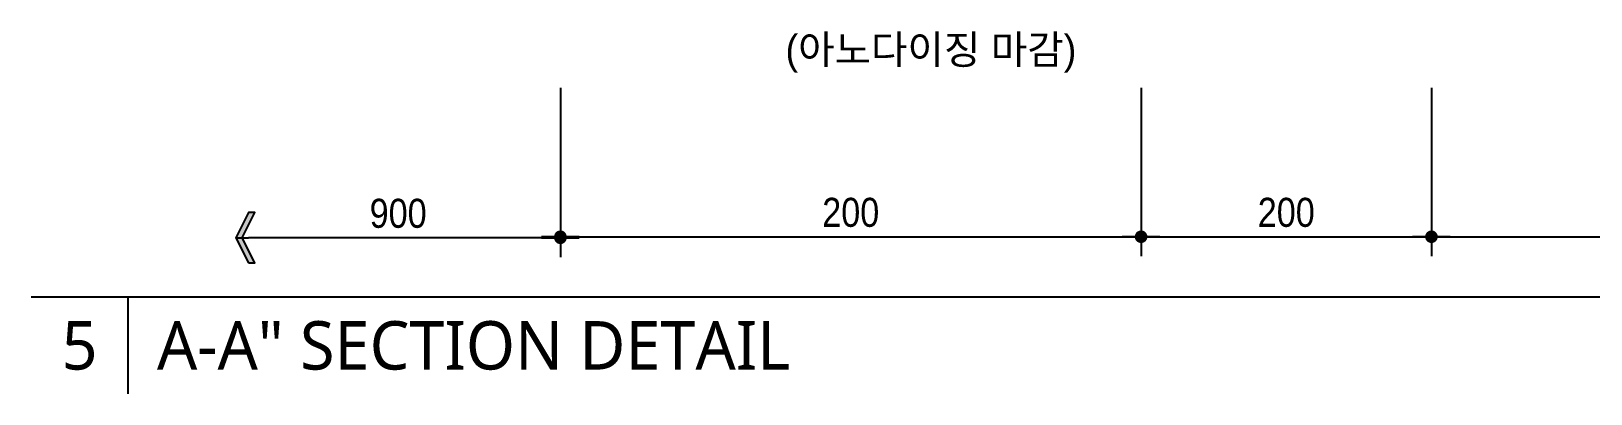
# Model space of a CAD drawing. Header units: millimetres. Extents: x 2352 to 12473, y 635 to 7997.
# Drawn here: x 5443 to 7055, y 2507 to 2882 of the extents above; entities that cross this region are included whole.
import ezdxf
from ezdxf.enums import TextEntityAlignment as Align

# ---------------------------------------------------------------- set-up
doc = ezdxf.new("R2010")
doc.units = ezdxf.units.MM
doc.layers.get('Defpoints').update_dxf_attribs({"color": 187})
for name, color, linetype in [('A-ANO-TABL', 7, 'Continuous'), ('A-DIM', 7, 'Continuous'), ('A-DIM-1', 7, 'Continuous'), ('A-TEXT-TITL', 7, 'Continuous'), ('A-TXT-M', 3, 'Continuous')]:
    doc.layers.add(name, color=color, linetype=linetype)
doc.styles.add('돋움', font='', dxfattribs={"width": 0.9})
doc.styles.add('맑은고딕', font='malgun.ttf')
doc.styles.get('돋움').set_extended_font_data('Dotum')
doc.dimstyles.new('dmp_dim_10', dxfattribs={"dimscale": 10, "dimtxt": 3, "dimasz": 1.3, "dimexe": 2, "dimexo": 3, "dimgap": 1, "dimtad": 1, "dimtoh": 1, "dimdec": 0, "dimzin": 9, "dimdsep": 46, "dimlunit": 6, "dimtxsty": '돋움', "dimblk": 'dot_1', "dimcen": 0, "dimclrt": 3, "dimadec": 0, "dimazin": 0, "dimtm": 1e-09, "dimtfac": 1, "dimtdec": 0, "dimtix": 1, "dimtmove": 2, "dimatfit": 3, "dimldrblk": 'dot_1', "dimfxl": 1, "dimtolj": 1, "dimtzin": 0, "dimarcsym": 2})
doc.dimstyles.new('dmp_dim_100', dxfattribs={"dimscale": 100, "dimtxt": 3, "dimasz": 1.3, "dimexe": 2, "dimexo": 3, "dimgap": 1, "dimtad": 1, "dimdec": 0, "dimzin": 9, "dimdsep": 46, "dimlunit": 6, "dimtxsty": '돋움', "dimblk": 'dot_1', "dimcen": 0, "dimclrt": 3, "dimadec": 0, "dimazin": 0, "dimtm": 1e-09, "dimtfac": 1, "dimtdec": 0, "dimtix": 1, "dimtmove": 2, "dimatfit": 3, "dimldrblk": 'dot_1', "dimfxl": 1, "dimtolj": 1, "dimtzin": 0, "dimarcsym": 2})

# ---------------------------------------------------------------- blocks, each defined once
blk = doc.blocks.new('dot_1')
blk.add_line((-1.5, 0), (1.5, 0))
at = {"const_width": 0.5}
blk.add_lwpolyline([(-0.25, 0, 1), (0.25, 0, 1)], format="xyb", close=True, dxfattribs=at)
blk = doc.blocks.new('*D225')
at = {"layer": 'A-DIM', "color": 0, "lineweight": -2, "transparency": 16777216}
for p, q in [((5990, 2823), (5990, 2649.3)), ((6590, 2823), (6590, 2649.3)), ((6003, 2669.3), (6577, 2669.3))]:
    blk.add_line(p, q, dxfattribs=at)
at = {"layer": 'Defpoints', "color": 0, "transparency": 16777216}
for p in [(5990, 2853), (6590, 2853), (6590, 2669.3)]:
    blk.add_point(p, dxfattribs=at)
at = {"layer": 'A-DIM', "color": 0, "lineweight": -2, "transparency": 16777216, "xscale": 13, "yscale": 13, "zscale": 13, "rotation": 180}
blk.add_blockref('dot_1', (5990, 2669.3), dxfattribs=at)
at = {"layer": 'A-DIM', "color": 0, "lineweight": -2, "transparency": 16777216, "xscale": 13, "yscale": 13, "zscale": 13}
blk.add_blockref('dot_1', (6590, 2669.3), dxfattribs=at)
at = {"layer": 'A-DIM', "color": 3, "transparency": 16777216, "insert": (6290, 2694.3), "char_height": 30, "attachment_point": 5, "style": '돋움'}
blk.add_mtext('\\A1;200', dxfattribs=at)
blk = doc.blocks.new('dot_2')
blk.add_hatch(color=256).paths.add_polyline_path([(-1, 2), (-1.5, 2), (-0.5, 0), (-1.5, -2), (-1, -2), (0, 0)])
blk.add_line((0, 0), (-1, 0))
blk.add_lwpolyline([(-1, 2), (-1.5, 2), (-0.5, 0), (-1.5, -2), (-1, -2), (0, 0)], close=True)
blk = doc.blocks.new('*D202')
at = {"layer": 'A-DIM-1', "color": 0, "lineweight": -2, "transparency": 16777216}
for p, q in [((5990, 2820.2), (5990, 2648.2)), ((5977, 2668.2), (5667.8, 2668.2))]:
    blk.add_line(p, q, dxfattribs=at)
at = {"layer": 'Defpoints', "color": 0, "transparency": 16777216}
for p in [(5654.8, 2849.1), (5990, 2850.2), (5654.8, 2668.2)]:
    blk.add_point(p, dxfattribs=at)
at = {"layer": 'A-DIM-1', "color": 0, "lineweight": -2, "transparency": 16777216, "xscale": 13, "yscale": 13, "zscale": 13, "rotation": 180}
blk.add_blockref('dot_2', (5654.8, 2668.2), dxfattribs=at)
at = {"layer": 'A-DIM-1', "color": 0, "lineweight": -2, "transparency": 16777216, "xscale": 13, "yscale": 13, "zscale": 13}
blk.add_blockref('dot_1', (5990, 2668.2), dxfattribs=at)
at = {"layer": 'A-DIM-1', "color": 3, "transparency": 16777216, "insert": (5822.4, 2693.3), "char_height": 30, "attachment_point": 5, "style": '돋움'}
blk.add_mtext('\\A1;900', dxfattribs=at)
blk = doc.blocks.new('*D191')
at = {"layer": 'A-DIM', "color": 0, "lineweight": -2, "transparency": 16777216}
for p, q in [((6590, 2823), (6590, 2649.3)), ((6890, 2823), (6890, 2649.3)), ((6603, 2669.3), (6877, 2669.3))]:
    blk.add_line(p, q, dxfattribs=at)
at = {"layer": 'Defpoints', "color": 0, "transparency": 16777216}
for p in [(6590, 2853), (6890, 2853), (6890, 2669.3)]:
    blk.add_point(p, dxfattribs=at)
at = {"layer": 'A-DIM', "color": 0, "lineweight": -2, "transparency": 16777216, "xscale": 13, "yscale": 13, "zscale": 13, "rotation": 180}
blk.add_blockref('dot_1', (6590, 2669.3), dxfattribs=at)
at = {"layer": 'A-DIM', "color": 0, "lineweight": -2, "transparency": 16777216, "xscale": 13, "yscale": 13, "zscale": 13}
blk.add_blockref('dot_1', (6890, 2669.3), dxfattribs=at)
at = {"layer": 'A-DIM', "color": 3, "transparency": 16777216, "insert": (6740, 2694.3), "char_height": 30, "attachment_point": 5, "style": '돋움'}
blk.add_mtext('\\A1;200', dxfattribs=at)
blk = doc.blocks.new('*D192')
at = {"layer": 'A-DIM', "color": 0, "lineweight": -2, "transparency": 16777216}
for p, q in [((6890, 2823), (6890, 2649.3)), ((7490, 2823), (7490, 2649.3)), ((6903, 2669.3), (7477, 2669.3))]:
    blk.add_line(p, q, dxfattribs=at)
at = {"layer": 'Defpoints', "color": 0, "transparency": 16777216}
for p in [(6890, 2853), (7490, 2853), (7490, 2669.3)]:
    blk.add_point(p, dxfattribs=at)
at = {"layer": 'A-DIM', "color": 0, "lineweight": -2, "transparency": 16777216, "xscale": 13, "yscale": 13, "zscale": 13, "rotation": 180}
blk.add_blockref('dot_1', (6890, 2669.3), dxfattribs=at)
at = {"layer": 'A-DIM', "color": 0, "lineweight": -2, "transparency": 16777216, "xscale": 13, "yscale": 13, "zscale": 13}
blk.add_blockref('dot_1', (7490, 2669.3), dxfattribs=at)
at = {"layer": 'A-DIM', "color": 3, "transparency": 16777216, "insert": (7190, 2694.3), "char_height": 30, "attachment_point": 5, "style": '돋움'}
blk.add_mtext('\\A1;200', dxfattribs=at)

msp = doc.modelspace()

# ---------------------------------------------------------------- linework, layer by layer
at = {"layer": 'A-ANO-TABL'}
for p, q in [((5443.22, 2607.13), (12473.22, 2607.13)), ((5543.22, 2607.13), (5543.22, 2507.13))]:
    msp.add_line(p, q, dxfattribs=at)

# ---------------------------------------------------------------- texts
at = {"layer": 'A-TEXT-TITL', "style": '맑은고딕'}
msp.add_text('5', height=50, dxfattribs=at).set_placement((5493.22, 2557.13), align=Align.MIDDLE_CENTER)
msp.add_text('A-A" SECTION DETAIL', height=50, dxfattribs=at).set_placement((5573.22, 2557.13), align=Align.MIDDLE_LEFT)
at = {"layer": 'A-TXT-M', "color": 3, "linetype": 'Continuous', "ltscale": 0.8, "style": '돋움'}
msp.add_text('(아노다이징 마감)', height=30, rotation=360, dxfattribs=at).set_placement((6222.59, 2847.68))

# ---------------------------------------------------------------- dimensions: what is measured, and where the dimension line sits
at = {"layer": 'A-DIM'}
for base, p1, p2, picture, middle in [((6590, 2669.27), (5990, 2852.97), (6590, 2852.97), '*D225', (6290, 2694.29)), ((7490, 2669.27), (6890, 2852.97), (7490, 2852.97), '*D192', (7190, 2694.29))]:
    dim = msp.add_linear_dim(base=base, p1=p1, p2=p2, dimstyle='dmp_dim_10', override={"dimlfac": 0.3333}, dxfattribs=at)
    dim.commit()
    dim.dimension.update_dxf_attribs({"geometry": picture, "text_midpoint": middle})
dim = msp.add_linear_dim(base=(6890, 2669.27), p1=(6590, 2852.97), p2=(6890, 2852.97), text='200', dimstyle='dmp_dim_10', override={"dimlfac": 0.3333}, dxfattribs=at)
dim.commit()
dim.dimension.update_dxf_attribs({"geometry": '*D191', "text_midpoint": (6740, 2694.29)})
at = {"layer": 'A-DIM-1'}
dim = msp.add_linear_dim(base=(5654.75, 2668.23), p1=(5990, 2850.17), p2=(5654.75, 2849.13), angle=180, text='900', dimstyle='dmp_dim_100', override={"dimscale": 10, "dimblk1": 'dot_1', "dimblk2": 'dot_2', "dimsah": 1, "dimse2": 1}, dxfattribs=at)
dim.commit()
dim.dimension.update_dxf_attribs({"geometry": '*D202', "text_midpoint": (5822.38, 2693.25)})

doc.saveas('drawing.dxf')
